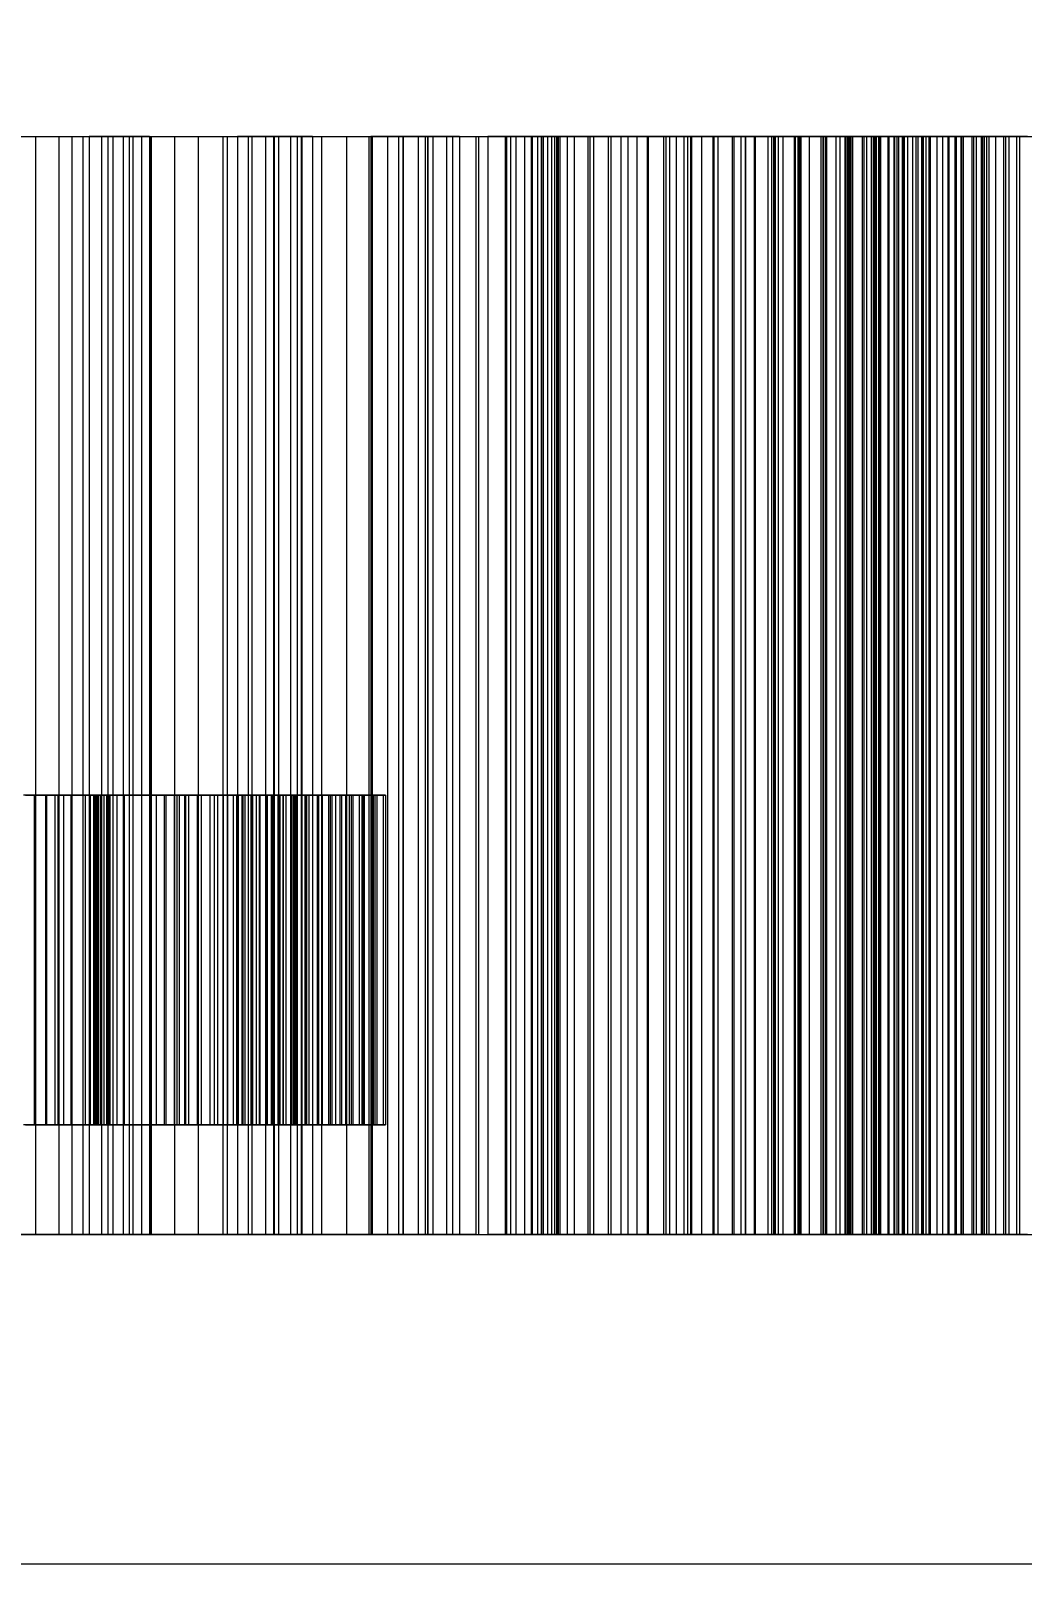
# Model space of a CAD drawing. Header units: millimetres. Extents: x -1970 to 59977, y -50268 to 6837.
# Drawn here: x 25572 to 25752.7, y -17511.5 to -17230.8 of the extents above; entities that cross this region are included whole.
import ezdxf

# ---------------------------------------------------------------- set-up
doc = ezdxf.new("R2010")
doc.units = ezdxf.units.MM
doc.layers.add('COTAS_P', color=1, linetype='Continuous', lineweight=0)
doc.layers.add('superior_briquetadora', color=7, linetype='Continuous', lineweight=0)
doc.dimstyles.new('R19_100', dxfattribs={"dimtxt": 250, "dimasz": 150, "dimexe": 150, "dimexo": 80, "dimgap": 100, "dimtad": 1, "dimtih": 1, "dimtoh": 1, "dimdsep": 46, "dimcen": 0.09, "dimadec": 0, "dimazin": 0, "dimtfac": 1, "dimtdec": 4, "dimtofl": 0, "dimtmove": 0, "dimatfit": 3, "dimfxl": 1, "dimtolj": 1, "dimtzin": 0, "dimarcsym": 0})

# ---------------------------------------------------------------- blocks, each defined once
blk = doc.blocks.new('*D25')
at = {"layer": 'COTAS_P', "color": 0, "lineweight": -2, "transparency": 16777216}
for p, q in [((25128.19, -17920), (25128.19, -16950)), ((27628.19, -17920), (27628.19, -16950)), ((25278.19, -17100), (27478.19, -17100))]:
    blk.add_line(p, q, dxfattribs=at)
at = {"layer": 'COTAS_P', "color": 0, "transparency": 16777216}
for points in [[(25278.19, -17075), (25278.19, -17125), (25128.19, -17100)], [(27478.19, -17075), (27478.19, -17125), (27628.19, -17100)]]:
    blk.add_solid(points, dxfattribs=at)
at = {"layer": 'Defpoints', "color": 0, "transparency": 16777216}
for p in [(27628.19, -17100), (25128.19, -18000), (27628.19, -18000)]:
    blk.add_point(p, dxfattribs=at)

msp = doc.modelspace()

# ---------------------------------------------------------------- linework, layer by layer
at = {"layer": 'superior_briquetadora'}
for p, q in [((25565.86, -17250), (25579.565, -17250)), ((25568.776, -17250), (25572.878, -17250)), ((25572.878, -17250), (25572.878, -17450)), ((25572.878, -17250), (25577.13, -17250)), ((25577.13, -17250), (25577.13, -17450)), ((25577.13, -17250), (25581.522, -17250)), ((25579.565, -17250), (25593.741, -17250)), ((25579.565, -17450), (25579.565, -17250)), ((25581.522, -17250), (25581.522, -17450)), ((25581.522, -17250), (25586.044, -17250)), ((25582.647, -17250), (25582.647, -17450)), ((25584.896, -17250), (25582.647, -17250)), ((25582.647, -17250), (25589.945, -17250)), ((25584.896, -17250), (25584.896, -17450)), ((25586.959, -17250), (25584.896, -17250)), ((25586.044, -17250), (25586.044, -17450)), ((25586.044, -17250), (25593.667, -17250)), ((25586.959, -17250), (25586.959, -17450)), ((25588.857, -17250), (25586.959, -17250)), ((25588.857, -17250), (25588.857, -17450)), ((25590.603, -17250), (25588.857, -17250)), ((25589.945, -17250), (25589.945, -17450)), ((25589.945, -17250), (25593.969, -17250)), ((25590.603, -17250), (25590.603, -17450)), ((25592.204, -17250), (25590.603, -17250)), ((25592.204, -17250), (25592.204, -17450)), ((25593.667, -17250), (25592.204, -17250)), ((25593.667, -17250), (25593.667, -17450)), ((25593.741, -17250), (25607.843, -17250)), ((25593.741, -17450), (25593.741, -17250)), ((25593.969, -17250), (25593.969, -17450)), ((25593.969, -17250), (25598.169, -17250)), ((25598.169, -17250), (25598.169, -17450)), ((25598.169, -17250), (25602.521, -17250)), ((25602.521, -17250), (25602.521, -17450)), ((25602.521, -17250), (25607.01, -17250)), ((25607.01, -17250), (25607.01, -17450)), ((25607.01, -17250), (25611.627, -17250)), ((25607.843, -17250), (25621.33, -17250)), ((25607.843, -17450), (25607.843, -17250)), ((25609.659, -17250), (25609.659, -17450)), ((25612.315, -17250), (25609.659, -17250)), ((25609.659, -17250), (25616.273, -17250)), ((25611.627, -17250), (25611.627, -17450)), ((25611.627, -17250), (25616.361, -17250)), ((25612.315, -17250), (25612.315, -17450)), ((25614.802, -17250), (25612.315, -17250)), ((25614.802, -17250), (25614.802, -17450)), ((25617.138, -17250), (25614.802, -17250)), ((25616.273, -17250), (25616.273, -17450)), ((25616.273, -17250), (25620.539, -17250)), ((25616.361, -17250), (25616.361, -17450)), ((25616.361, -17250), (25623.334, -17250)), ((25617.138, -17250), (25617.138, -17450)), ((25619.334, -17250), (25617.138, -17250)), ((25619.334, -17250), (25619.334, -17450)), ((25621.398, -17250), (25619.334, -17250)), ((25620.539, -17250), (25620.539, -17450)), ((25620.539, -17250), (25624.962, -17250)), ((25621.33, -17250), (25633.684, -17250)), ((25621.33, -17450), (25621.33, -17250)), ((25621.398, -17250), (25621.398, -17450)), ((25623.334, -17250), (25621.398, -17250)), ((25623.334, -17250), (25623.334, -17450)), ((25624.962, -17250), (25624.962, -17450)), ((25624.962, -17250), (25629.522, -17250)), ((25629.522, -17250), (25629.522, -17450)), ((25629.522, -17250), (25634.205, -17250)), ((25633.684, -17250), (25644.429, -17250)), ((25633.684, -17450), (25633.684, -17250)), ((25633.961, -17250), (25633.961, -17450)), ((25636.998, -17250), (25633.961, -17250)), ((25633.961, -17250), (25639.828, -17250)), ((25634.205, -17250), (25634.205, -17450)), ((25634.205, -17250), (25639.001, -17250)), ((25636.998, -17250), (25636.998, -17450)), ((25639.885, -17250), (25636.998, -17250)), ((25639.001, -17250), (25639.001, -17450)), ((25639.001, -17250), (25643.903, -17250)), ((25639.828, -17250), (25639.828, -17450)), ((25639.828, -17250), (25644.293, -17250)), ((25639.885, -17250), (25639.885, -17450)), ((25642.636, -17250), (25639.885, -17250)), ((25642.636, -17250), (25642.636, -17450)), ((25645.262, -17250), (25642.636, -17250)), ((25643.903, -17250), (25643.903, -17450)), ((25643.903, -17250), (25650.159, -17250)), ((25644.293, -17250), (25644.293, -17450)), ((25644.293, -17250), (25648.897, -17250)), ((25644.429, -17250), (25653.152, -17250)), ((25644.429, -17450), (25644.429, -17250)), ((25645.262, -17250), (25645.262, -17450)), ((25647.768, -17250), (25645.262, -17250)), ((25647.768, -17250), (25647.768, -17450)), ((25650.159, -17250), (25647.768, -17250)), ((25648.897, -17250), (25648.897, -17450)), ((25648.897, -17250), (25653.621, -17250)), ((25650.159, -17250), (25650.159, -17450)), ((25653.152, -17250), (25659.519, -17250)), ((25653.152, -17450), (25653.152, -17250)), ((25653.621, -17250), (25653.621, -17450)), ((25653.621, -17250), (25658.453, -17250)), ((25655.317, -17250), (25655.317, -17450)), ((25658.707, -17250), (25655.317, -17250)), ((25655.317, -17250), (25660.381, -17250)), ((25658.453, -17250), (25658.453, -17450)), ((25658.453, -17250), (25663.383, -17250)), ((25658.707, -17250), (25658.707, -17450)), ((25661.966, -17250), (25658.707, -17250)), ((25659.519, -17250), (25663.285, -17250)), ((25659.519, -17450), (25659.519, -17250)), ((25660.381, -17250), (25660.381, -17450)), ((25660.381, -17250), (25665.003, -17250)), ((25661.966, -17250), (25661.966, -17450)), ((25665.106, -17250), (25661.966, -17250)), ((25664.432, -17250), (25663.285, -17250)), ((25663.285, -17450), (25663.285, -17250)), ((25663.383, -17250), (25663.383, -17450)), ((25663.383, -17250), (25668.404, -17250)), ((25665.427, -17250), (25664.432, -17250)), ((25664.432, -17450), (25664.432, -17250)), ((25665.003, -17250), (25665.003, -17450)), ((25665.003, -17250), (25669.744, -17250)), ((25665.106, -17250), (25665.106, -17450)), ((25668.136, -17250), (25665.106, -17250)), ((25666.269, -17250), (25665.427, -17250)), ((25665.427, -17450), (25665.427, -17250)), ((25666.959, -17250), (25666.269, -17250)), ((25666.269, -17450), (25666.269, -17250)), ((25667.496, -17250), (25666.959, -17250)), ((25666.959, -17450), (25666.959, -17250)), ((25667.88, -17250), (25667.496, -17250)), ((25667.496, -17450), (25667.496, -17250)), ((25668.11, -17250), (25667.88, -17250)), ((25667.88, -17450), (25667.88, -17250)), ((25668.187, -17250), (25668.11, -17250)), ((25668.11, -17450), (25668.11, -17250)), ((25668.136, -17250), (25668.136, -17450)), ((25671.06, -17250), (25668.136, -17250)), ((25668.187, -17450), (25668.187, -17250)), ((25668.404, -17250), (25668.404, -17450)), ((25668.404, -17250), (25673.883, -17250)), ((25669.744, -17250), (25669.744, -17450)), ((25669.744, -17250), (25674.586, -17250)), ((25671.06, -17250), (25671.06, -17450)), ((25673.883, -17250), (25671.06, -17250)), ((25673.523, -17250), (25673.523, -17450)), ((25677.233, -17250), (25673.523, -17250)), ((25673.523, -17250), (25677.734, -17250)), ((25673.883, -17250), (25673.883, -17450)), ((25674.586, -17250), (25674.586, -17450)), ((25674.586, -17250), (25679.52, -17250)), ((25677.233, -17250), (25677.233, -17450)), ((25680.832, -17250), (25677.233, -17250)), ((25677.734, -17250), (25677.734, -17450)), ((25677.734, -17250), (25682.469, -17250)), ((25679.52, -17250), (25679.52, -17450)), ((25679.52, -17250), (25684.536, -17250)), ((25680.832, -17250), (25680.832, -17450)), ((25684.331, -17250), (25680.832, -17250)), ((25682.469, -17250), (25682.469, -17450)), ((25682.469, -17250), (25687.301, -17250)), ((25684.331, -17250), (25684.331, -17450)), ((25687.736, -17250), (25684.331, -17250)), ((25684.536, -17250), (25684.536, -17450)), ((25684.536, -17250), (25689.629, -17250)), ((25687.301, -17250), (25687.301, -17450)), ((25687.301, -17250), (25692.216, -17250)), ((25687.736, -17250), (25687.736, -17450)), ((25691.051, -17250), (25687.736, -17250)), ((25688.404, -17250), (25688.404, -17450)), ((25692.398, -17250), (25688.404, -17250)), ((25688.404, -17250), (25691.722, -17250)), ((25689.629, -17250), (25689.629, -17450)), ((25689.629, -17250), (25694.277, -17250)), ((25691.051, -17250), (25691.051, -17450)), ((25694.277, -17250), (25691.051, -17250)), ((25691.722, -17250), (25691.722, -17450)), ((25691.722, -17250), (25696.523, -17250)), ((25692.216, -17250), (25692.216, -17450)), ((25692.216, -17250), (25697.204, -17250)), ((25692.398, -17250), (25692.398, -17450)), ((25696.303, -17250), (25692.398, -17250)), ((25694.277, -17250), (25694.277, -17450)), ((25696.303, -17250), (25696.303, -17450)), ((25700.126, -17250), (25696.303, -17250)), ((25696.523, -17250), (25696.523, -17450)), ((25696.523, -17250), (25701.4, -17250)), ((25697.204, -17250), (25697.204, -17450)), ((25697.204, -17250), (25702.258, -17250)), ((25699.815, -17250), (25699.815, -17450)), ((25704.055, -17250), (25699.815, -17250)), ((25699.815, -17250), (25702.208, -17250)), ((25700.126, -17250), (25700.126, -17450)), ((25703.873, -17250), (25700.126, -17250)), ((25701.4, -17250), (25701.4, -17450)), ((25701.4, -17250), (25706.339, -17250)), ((25702.208, -17250), (25702.208, -17450)), ((25702.208, -17250), (25707.03, -17250)), ((25702.258, -17250), (25702.258, -17450)), ((25702.258, -17250), (25707.373, -17250)), ((25703.873, -17250), (25703.873, -17450)), ((25707.546, -17250), (25703.873, -17250)), ((25704.055, -17250), (25704.055, -17450)), ((25708.228, -17250), (25704.055, -17250)), ((25706.339, -17250), (25706.339, -17450)), ((25706.339, -17250), (25711.333, -17250)), ((25707.03, -17250), (25707.03, -17450)), ((25707.03, -17250), (25711.904, -17250)), ((25707.373, -17250), (25707.373, -17450)), ((25707.373, -17250), (25711.147, -17250)), ((25707.546, -17250), (25707.546, -17450)), ((25711.147, -17250), (25707.546, -17250)), ((25707.648, -17250), (25707.648, -17450)), ((25712.092, -17250), (25707.648, -17250)), ((25707.648, -17250), (25709.093, -17250)), ((25708.228, -17250), (25708.228, -17450)), ((25712.34, -17250), (25708.228, -17250)), ((25709.093, -17250), (25709.093, -17450)), ((25709.093, -17250), (25713.889, -17250)), ((25711.147, -17250), (25711.147, -17450)), ((25711.333, -17250), (25711.333, -17450)), ((25711.333, -17250), (25716.377, -17250)), ((25711.825, -17250), (25711.825, -17450)), ((25716.432, -17250), (25711.825, -17250)), ((25711.825, -17250), (25712.309, -17250)), ((25711.904, -17250), (25711.904, -17450)), ((25711.904, -17250), (25716.82, -17250)), ((25712.092, -17250), (25712.092, -17450)), ((25716.493, -17250), (25712.092, -17250)), ((25712.309, -17250), (25712.309, -17450)), ((25712.309, -17250), (25717.033, -17250)), ((25712.34, -17250), (25712.34, -17450)), ((25716.393, -17250), (25712.34, -17250)), ((25713.889, -17250), (25713.889, -17450)), ((25713.889, -17250), (25718.713, -17250)), ((25715.971, -17250), (25715.971, -17450)), ((25720.585, -17250), (25715.971, -17250)), ((25715.971, -17250), (25716.455, -17250)), ((25716.377, -17250), (25716.377, -17450)), ((25716.377, -17250), (25721.465, -17250)), ((25716.393, -17250), (25716.393, -17450)), ((25720.388, -17250), (25716.393, -17250)), ((25716.432, -17250), (25716.432, -17450)), ((25721.019, -17250), (25716.432, -17250)), ((25716.455, -17250), (25716.455, -17450)), ((25716.455, -17250), (25721.263, -17250)), ((25716.493, -17250), (25716.493, -17450)), ((25720.853, -17250), (25716.493, -17250)), ((25716.82, -17250), (25716.82, -17450)), ((25716.82, -17250), (25721.773, -17250)), ((25717.033, -17250), (25717.033, -17450)), ((25717.033, -17250), (25721.761, -17250)), ((25718.713, -17250), (25718.713, -17450)), ((25718.713, -17250), (25723.559, -17250)), ((25719.457, -17250), (25719.457, -17450)), ((25723.832, -17250), (25719.457, -17250)), ((25719.457, -17250), (25720.904, -17250)), ((25720.388, -17250), (25720.388, -17450)), ((25724.328, -17250), (25720.388, -17250)), ((25720.585, -17250), (25720.585, -17450)), ((25725.214, -17250), (25720.585, -17250)), ((25720.853, -17250), (25720.853, -17450)), ((25725.173, -17250), (25720.853, -17250)), ((25720.904, -17250), (25720.904, -17450)), ((25720.904, -17250), (25725.86, -17250)), ((25721.019, -17250), (25721.019, -17450)), ((25725.585, -17250), (25721.019, -17250)), ((25721.263, -17250), (25721.263, -17450)), ((25721.263, -17250), (25726.069, -17250)), ((25721.465, -17250), (25721.465, -17450)), ((25721.465, -17250), (25724.328, -17250)), ((25721.761, -17250), (25721.761, -17450)), ((25721.761, -17250), (25726.49, -17250)), ((25721.773, -17250), (25721.773, -17450)), ((25721.773, -17250), (25726.758, -17250)), ((25723.559, -17250), (25723.559, -17450)), ((25723.559, -17250), (25728.423, -17250)), ((25723.832, -17250), (25723.832, -17450)), ((25728.239, -17250), (25723.832, -17250)), ((25724.328, -17250), (25724.328, -17450)), ((25725.173, -17250), (25725.173, -17450)), ((25729.454, -17250), (25725.173, -17250)), ((25725.214, -17250), (25725.214, -17450)), ((25729.856, -17250), (25725.214, -17250)), ((25725.585, -17250), (25725.585, -17450)), ((25730.131, -17250), (25725.585, -17250)), ((25725.86, -17250), (25725.86, -17450)), ((25725.86, -17250), (25730.797, -17250)), ((25726.069, -17250), (25726.069, -17450)), ((25726.069, -17250), (25730.87, -17250)), ((25726.49, -17250), (25726.49, -17450)), ((25726.49, -17250), (25731.217, -17250)), ((25726.758, -17250), (25726.758, -17450)), ((25726.758, -17250), (25731.77, -17250)), ((25726.879, -17250), (25726.879, -17450)), ((25730.974, -17250), (25726.879, -17250)), ((25726.879, -17250), (25729.275, -17250)), ((25728.239, -17250), (25728.239, -17450)), ((25732.678, -17250), (25728.239, -17250)), ((25728.423, -17250), (25728.423, -17450)), ((25728.423, -17250), (25733.3, -17250)), ((25729.275, -17250), (25729.275, -17450)), ((25729.275, -17250), (25734.331, -17250)), ((25729.454, -17250), (25729.454, -17450)), ((25733.694, -17250), (25729.454, -17250)), ((25729.856, -17250), (25729.856, -17450)), ((25734.509, -17250), (25729.856, -17250)), ((25730.131, -17250), (25730.131, -17450)), ((25734.654, -17250), (25730.131, -17250)), ((25730.797, -17250), (25730.797, -17450)), ((25730.797, -17250), (25735.711, -17250)), ((25730.87, -17250), (25730.87, -17450)), ((25730.87, -17250), (25735.663, -17250)), ((25730.974, -17250), (25730.974, -17450)), ((25735.117, -17250), (25730.974, -17250)), ((25731.217, -17250), (25731.217, -17450)), ((25731.217, -17250), (25735.941, -17250)), ((25731.77, -17250), (25731.77, -17450)), ((25731.77, -17250), (25733.694, -17250)), ((25732.678, -17250), (25732.678, -17450)), ((25737.146, -17250), (25732.678, -17250)), ((25733.3, -17250), (25733.3, -17450)), ((25733.3, -17250), (25738.188, -17250)), ((25733.694, -17250), (25733.694, -17450)), ((25734.331, -17250), (25734.331, -17450)), ((25734.331, -17250), (25739.352, -17250)), ((25734.509, -17250), (25734.509, -17450)), ((25739.172, -17250), (25734.509, -17250)), ((25734.654, -17250), (25734.654, -17450)), ((25739.154, -17250), (25734.654, -17250)), ((25735.117, -17250), (25735.117, -17450)), ((25739.308, -17250), (25735.117, -17250)), ((25735.663, -17250), (25735.663, -17450)), ((25735.663, -17250), (25740.445, -17250)), ((25735.711, -17250), (25735.711, -17450)), ((25735.711, -17250), (25740.598, -17250)), ((25735.941, -17250), (25735.941, -17450)), ((25735.941, -17250), (25740.657, -17250)), ((25737.146, -17250), (25737.146, -17450)), ((25741.646, -17250), (25737.146, -17250)), ((25738.166, -17250), (25738.166, -17450)), ((25741.941, -17250), (25738.166, -17250)), ((25738.166, -17250), (25741.488, -17250)), ((25738.188, -17250), (25738.188, -17450)), ((25738.188, -17250), (25739.154, -17250)), ((25739.154, -17250), (25739.154, -17450)), ((25739.172, -17250), (25739.172, -17450)), ((25743.843, -17250), (25739.172, -17250)), ((25739.308, -17250), (25739.308, -17450)), ((25743.549, -17250), (25739.308, -17250)), ((25739.352, -17250), (25739.352, -17450)), ((25739.352, -17250), (25744.331, -17250)), ((25740.445, -17250), (25740.445, -17450)), ((25740.445, -17250), (25745.211, -17250)), ((25740.598, -17250), (25740.598, -17450)), ((25740.598, -17250), (25745.453, -17250)), ((25740.657, -17250), (25740.657, -17450)), ((25741.488, -17250), (25741.488, -17450)), ((25741.488, -17250), (25746.596, -17250)), ((25741.646, -17250), (25741.646, -17450)), ((25746.177, -17250), (25741.646, -17250)), ((25741.941, -17250), (25741.941, -17450)), ((25745.78, -17250), (25741.941, -17250)), ((25743.549, -17250), (25743.549, -17450)), ((25747.842, -17250), (25743.549, -17250)), ((25743.843, -17250), (25743.843, -17450)), ((25744.331, -17250), (25744.331, -17450)), ((25744.331, -17250), (25749.265, -17250)), ((25745.211, -17250), (25745.211, -17450)), ((25745.211, -17250), (25746.177, -17250)), ((25745.453, -17250), (25745.453, -17450)), ((25745.453, -17250), (25750.267, -17250)), ((25745.78, -17250), (25745.78, -17450)), ((25749.684, -17250), (25745.78, -17250)), ((25746.177, -17250), (25746.177, -17450)), ((25746.596, -17250), (25746.596, -17450)), ((25746.596, -17250), (25751.651, -17250)), ((25747.842, -17250), (25747.842, -17450)), ((25752.189, -17250), (25747.842, -17250)), ((25749.265, -17250), (25749.265, -17450)), ((25749.265, -17250), (25754.146, -17250)), ((25749.684, -17250), (25749.684, -17450)), ((25753.657, -17250), (25749.684, -17250)), ((25750.267, -17250), (25750.267, -17450)), ((25750.267, -17250), (25752.189, -17250)), ((25751.651, -17250), (25751.651, -17450)), ((25751.651, -17250), (25756.648, -17250)), ((25752.189, -17250), (25752.189, -17450)), ((25572.623, -17370), (25570.663, -17370)), ((25571.031, -17370), (25572.894, -17370)), ((25572.623, -17370), (25572.623, -17430)), ((25574.716, -17370), (25572.623, -17370)), ((25572.894, -17370), (25572.894, -17430)), ((25572.894, -17370), (25574.896, -17370)), ((25574.716, -17370), (25574.716, -17430)), ((25576.935, -17370), (25574.716, -17370)), ((25574.896, -17370), (25574.896, -17430)), ((25574.896, -17370), (25577.028, -17370)), ((25576.415, -17370), (25576.415, -17430)), ((25587.701, -17370), (25576.415, -17370)), ((25576.415, -17370), (25581.918, -17370)), ((25576.935, -17370), (25576.935, -17430)), ((25583.838, -17370), (25576.935, -17370)), ((25577.028, -17370), (25577.028, -17430)), ((25577.028, -17370), (25579.284, -17370)), ((25577.962, -17370), (25577.962, -17430)), ((25583.688, -17370), (25577.962, -17370)), ((25577.962, -17370), (25589.02, -17370)), ((25579.284, -17370), (25579.284, -17430)), ((25579.284, -17370), (25586.103, -17370)), ((25581.918, -17370), (25581.918, -17430)), ((25581.918, -17370), (25582.804, -17370)), ((25582.804, -17370), (25582.804, -17430)), ((25582.804, -17370), (25583.43, -17370)), ((25583.43, -17370), (25583.43, -17430)), ((25583.43, -17370), (25583.872, -17370)), ((25583.688, -17370), (25583.688, -17430)), ((25584.626, -17370), (25583.688, -17370)), ((25583.838, -17370), (25583.838, -17430)), ((25584.124, -17370), (25583.838, -17370)), ((25583.872, -17370), (25583.872, -17430)), ((25583.872, -17370), (25584.153, -17370)), ((25584.124, -17370), (25584.124, -17430)), ((25584.274, -17370), (25584.124, -17370)), ((25584.153, -17370), (25584.153, -17430)), ((25584.153, -17370), (25584.285, -17370)), ((25584.274, -17370), (25584.274, -17430)), ((25584.285, -17370), (25584.274, -17370)), ((25584.285, -17370), (25584.285, -17430)), ((25584.626, -17370), (25584.626, -17430)), ((25585.309, -17370), (25584.626, -17370)), ((25585.309, -17370), (25585.309, -17430)), ((25585.811, -17370), (25585.309, -17370)), ((25585.811, -17370), (25585.811, -17430)), ((25586.154, -17370), (25585.811, -17370)), ((25586.103, -17370), (25586.103, -17430)), ((25586.103, -17370), (25586.321, -17370)), ((25586.154, -17370), (25586.154, -17430)), ((25586.349, -17370), (25586.154, -17370)), ((25586.321, -17370), (25586.321, -17430)), ((25586.321, -17370), (25586.404, -17370)), ((25586.349, -17370), (25586.349, -17430)), ((25586.404, -17370), (25586.349, -17370)), ((25586.404, -17370), (25586.404, -17430)), ((25587.701, -17370), (25587.701, -17430)), ((25594.83, -17370), (25587.701, -17370)), ((25589.02, -17370), (25589.02, -17430)), ((25589.02, -17370), (25596.338, -17370)), ((25594.83, -17370), (25594.83, -17430)), ((25596.613, -17370), (25594.83, -17370)), ((25596.338, -17370), (25596.338, -17430)), ((25596.338, -17370), (25598.157, -17370)), ((25596.613, -17370), (25596.613, -17430)), ((25598.614, -17370), (25596.613, -17370)), ((25598.157, -17370), (25598.157, -17430)), ((25598.157, -17370), (25600.186, -17370)), ((25598.614, -17370), (25598.614, -17430)), ((25600.763, -17370), (25598.614, -17370)), ((25599.037, -17370), (25599.037, -17430)), ((25605.403, -17370), (25599.037, -17370)), ((25599.037, -17370), (25607.798, -17370)), ((25599.998, -17370), (25599.998, -17430)), ((25608.897, -17370), (25599.998, -17370)), ((25599.998, -17370), (25606.033, -17370)), ((25600.186, -17370), (25600.186, -17430)), ((25600.186, -17370), (25602.36, -17370)), ((25600.763, -17370), (25600.763, -17430)), ((25603.033, -17370), (25600.763, -17370)), ((25602.36, -17370), (25602.36, -17430)), ((25602.36, -17370), (25604.652, -17370)), ((25603.033, -17370), (25603.033, -17430)), ((25605.412, -17370), (25603.033, -17370)), ((25604.652, -17370), (25604.652, -17430)), ((25604.652, -17370), (25607.049, -17370)), ((25605.403, -17370), (25605.403, -17430)), ((25615.08, -17370), (25605.403, -17370)), ((25605.412, -17370), (25605.412, -17430)), ((25607.887, -17370), (25605.412, -17370)), ((25606.033, -17370), (25606.033, -17430)), ((25606.033, -17370), (25615.801, -17370)), ((25607.049, -17370), (25607.049, -17430)), ((25607.049, -17370), (25609.539, -17370)), ((25607.798, -17370), (25607.798, -17430)), ((25607.798, -17370), (25609.493, -17370)), ((25607.887, -17370), (25607.887, -17430)), ((25610.451, -17370), (25607.887, -17370)), ((25608.897, -17370), (25608.897, -17430)), ((25610.629, -17370), (25608.897, -17370)), ((25609.493, -17370), (25609.493, -17430)), ((25609.493, -17370), (25611.022, -17370)), ((25609.539, -17370), (25609.539, -17430)), ((25609.539, -17370), (25612.115, -17370)), ((25609.608, -17370), (25609.608, -17430)), ((25609.791, -17370), (25609.608, -17370)), ((25609.608, -17370), (25619.891, -17370)), ((25609.791, -17370), (25609.791, -17430)), ((25620.1, -17370), (25609.791, -17370)), ((25610.451, -17370), (25610.451, -17430)), ((25613.096, -17370), (25610.451, -17370)), ((25610.629, -17370), (25610.629, -17430)), ((25612.202, -17370), (25610.629, -17370)), ((25611.022, -17370), (25611.022, -17430)), ((25611.022, -17370), (25612.432, -17370)), ((25612.115, -17370), (25612.115, -17430)), ((25612.115, -17370), (25614.769, -17370)), ((25612.202, -17370), (25612.202, -17430)), ((25613.66, -17370), (25612.202, -17370)), ((25612.432, -17370), (25612.432, -17430)), ((25612.432, -17370), (25613.733, -17370)), ((25613.096, -17370), (25613.096, -17430)), ((25617.92, -17370), (25613.096, -17370)), ((25613.66, -17370), (25613.66, -17430)), ((25615.013, -17370), (25613.66, -17370)), ((25613.733, -17370), (25613.733, -17430)), ((25613.733, -17370), (25614.932, -17370)), ((25614.769, -17370), (25614.769, -17430)), ((25614.769, -17370), (25619.441, -17370)), ((25614.932, -17370), (25614.932, -17430)), ((25614.932, -17370), (25616.029, -17370)), ((25615.013, -17370), (25615.013, -17430)), ((25616.267, -17370), (25615.013, -17370)), ((25615.08, -17370), (25615.08, -17430)), ((25617.281, -17370), (25615.08, -17370)), ((25615.801, -17370), (25615.801, -17430)), ((25615.801, -17370), (25618.013, -17370)), ((25616.029, -17370), (25616.029, -17430)), ((25616.029, -17370), (25617.026, -17370)), ((25616.267, -17370), (25616.267, -17430)), ((25617.424, -17370), (25616.267, -17370)), ((25617.026, -17370), (25617.026, -17430)), ((25617.026, -17370), (25617.92, -17370)), ((25617.281, -17370), (25617.281, -17430)), ((25619.586, -17370), (25617.281, -17370)), ((25617.424, -17370), (25617.424, -17430)), ((25618.482, -17370), (25617.424, -17370)), ((25617.92, -17370), (25617.92, -17430)), ((25618.013, -17370), (25618.013, -17430)), ((25618.013, -17370), (25620.322, -17370)), ((25618.482, -17370), (25618.482, -17430)), ((25619.441, -17370), (25618.482, -17370)), ((25619.441, -17370), (25619.441, -17430)), ((25619.586, -17370), (25619.586, -17430)), ((25621.957, -17370), (25619.586, -17370)), ((25619.891, -17370), (25619.891, -17430)), ((25619.891, -17370), (25622.059, -17370)), ((25620.1, -17370), (25620.1, -17430)), ((25622.283, -17370), (25620.1, -17370)), ((25620.322, -17370), (25620.322, -17430)), ((25620.322, -17370), (25622.692, -17370)), ((25621.957, -17370), (25621.957, -17430)), ((25624.381, -17370), (25621.957, -17370)), ((25622.059, -17370), (25622.059, -17430)), ((25622.059, -17370), (25624.189, -17370)), ((25622.283, -17370), (25622.283, -17430)), ((25624.435, -17370), (25622.283, -17370)), ((25622.692, -17370), (25622.692, -17430)), ((25622.692, -17370), (25625.109, -17370)), ((25624.189, -17370), (25624.189, -17430)), ((25624.189, -17370), (25626.286, -17370)), ((25624.381, -17370), (25624.381, -17430)), ((25626.846, -17370), (25624.381, -17370)), ((25624.435, -17370), (25624.435, -17430)), ((25626.56, -17370), (25624.435, -17370)), ((25625.109, -17370), (25625.109, -17430)), ((25625.109, -17370), (25627.565, -17370)), ((25626.286, -17370), (25626.286, -17430)), ((25626.286, -17370), (25628.35, -17370)), ((25626.56, -17370), (25626.56, -17430)), ((25628.656, -17370), (25626.56, -17370)), ((25626.846, -17370), (25626.846, -17430)), ((25629.346, -17370), (25626.846, -17370)), ((25627.565, -17370), (25627.565, -17430)), ((25627.565, -17370), (25630.05, -17370)), ((25628.35, -17370), (25628.35, -17430)), ((25628.35, -17370), (25630.378, -17370)), ((25628.656, -17370), (25628.656, -17430)), ((25630.721, -17370), (25628.656, -17370)), ((25629.346, -17370), (25629.346, -17430)), ((25631.873, -17370), (25629.346, -17370)), ((25630.05, -17370), (25630.05, -17430)), ((25630.05, -17370), (25632.559, -17370)), ((25630.378, -17370), (25630.378, -17430)), ((25630.378, -17370), (25632.366, -17370)), ((25630.721, -17370), (25630.721, -17430)), ((25632.749, -17370), (25630.721, -17370)), ((25631.873, -17370), (25631.873, -17430)), ((25634.421, -17370), (25631.873, -17370)), ((25632.366, -17370), (25632.366, -17430)), ((25632.366, -17370), (25634.312, -17370)), ((25632.559, -17370), (25632.559, -17430)), ((25632.559, -17370), (25635.086, -17370)), ((25632.749, -17370), (25632.749, -17430)), ((25634.739, -17370), (25632.749, -17370)), ((25634.312, -17370), (25634.312, -17430)), ((25634.312, -17370), (25636.211, -17370)), ((25634.421, -17370), (25634.421, -17430)), ((25636.211, -17370), (25634.421, -17370)), ((25634.739, -17370), (25634.739, -17430)), ((25636.685, -17370), (25634.739, -17370)), ((25635.086, -17370), (25635.086, -17430)), ((25635.086, -17370), (25636.685, -17370)), ((25636.211, -17370), (25636.211, -17430)), ((25636.685, -17370), (25636.685, -17430)), ((25572.623, -17430), (25570.663, -17430)), ((25571.031, -17430), (25572.894, -17430)), ((25574.716, -17430), (25572.623, -17430)), ((25572.894, -17430), (25574.896, -17430)), ((25576.935, -17430), (25574.716, -17430)), ((25574.896, -17430), (25577.028, -17430)), ((25587.701, -17430), (25576.415, -17430)), ((25576.415, -17430), (25581.918, -17430)), ((25583.838, -17430), (25576.935, -17430)), ((25577.028, -17430), (25579.284, -17430)), ((25583.688, -17430), (25577.962, -17430)), ((25577.962, -17430), (25589.02, -17430)), ((25579.284, -17430), (25586.103, -17430)), ((25581.918, -17430), (25582.804, -17430)), ((25582.804, -17430), (25583.43, -17430)), ((25583.43, -17430), (25583.872, -17430)), ((25584.626, -17430), (25583.688, -17430)), ((25584.124, -17430), (25583.838, -17430)), ((25583.872, -17430), (25584.153, -17430)), ((25584.274, -17430), (25584.124, -17430)), ((25584.153, -17430), (25584.285, -17430)), ((25584.285, -17430), (25584.274, -17430)), ((25585.309, -17430), (25584.626, -17430)), ((25585.811, -17430), (25585.309, -17430)), ((25586.154, -17430), (25585.811, -17430)), ((25586.103, -17430), (25586.321, -17430)), ((25586.349, -17430), (25586.154, -17430)), ((25586.321, -17430), (25586.404, -17430)), ((25586.404, -17430), (25586.349, -17430)), ((25594.83, -17430), (25587.701, -17430)), ((25589.02, -17430), (25596.338, -17430)), ((25596.613, -17430), (25594.83, -17430)), ((25596.338, -17430), (25598.157, -17430)), ((25598.614, -17430), (25596.613, -17430)), ((25598.157, -17430), (25600.186, -17430)), ((25600.763, -17430), (25598.614, -17430)), ((25605.403, -17430), (25599.037, -17430)), ((25599.037, -17430), (25607.798, -17430)), ((25608.897, -17430), (25599.998, -17430)), ((25599.998, -17430), (25606.033, -17430)), ((25600.186, -17430), (25602.36, -17430)), ((25603.033, -17430), (25600.763, -17430)), ((25602.36, -17430), (25604.652, -17430)), ((25605.412, -17430), (25603.033, -17430)), ((25604.652, -17430), (25607.049, -17430)), ((25615.08, -17430), (25605.403, -17430)), ((25607.887, -17430), (25605.412, -17430)), ((25606.033, -17430), (25615.801, -17430)), ((25607.049, -17430), (25609.539, -17430)), ((25607.798, -17430), (25609.493, -17430)), ((25610.451, -17430), (25607.887, -17430)), ((25610.629, -17430), (25608.897, -17430)), ((25609.493, -17430), (25611.022, -17430)), ((25609.539, -17430), (25612.115, -17430)), ((25609.791, -17430), (25609.608, -17430)), ((25609.608, -17430), (25619.891, -17430)), ((25620.1, -17430), (25609.791, -17430)), ((25613.096, -17430), (25610.451, -17430)), ((25612.202, -17430), (25610.629, -17430)), ((25611.022, -17430), (25612.432, -17430)), ((25612.115, -17430), (25614.769, -17430)), ((25613.66, -17430), (25612.202, -17430)), ((25612.432, -17430), (25613.733, -17430)), ((25617.92, -17430), (25613.096, -17430)), ((25615.013, -17430), (25613.66, -17430)), ((25613.733, -17430), (25614.932, -17430)), ((25614.769, -17430), (25619.441, -17430)), ((25614.932, -17430), (25616.029, -17430)), ((25616.267, -17430), (25615.013, -17430)), ((25617.281, -17430), (25615.08, -17430)), ((25615.801, -17430), (25618.013, -17430)), ((25616.029, -17430), (25617.026, -17430)), ((25617.424, -17430), (25616.267, -17430)), ((25617.026, -17430), (25617.92, -17430)), ((25619.586, -17430), (25617.281, -17430)), ((25618.482, -17430), (25617.424, -17430)), ((25618.013, -17430), (25620.322, -17430)), ((25619.441, -17430), (25618.482, -17430)), ((25621.957, -17430), (25619.586, -17430)), ((25619.891, -17430), (25622.059, -17430)), ((25622.283, -17430), (25620.1, -17430)), ((25620.322, -17430), (25622.692, -17430)), ((25624.381, -17430), (25621.957, -17430)), ((25622.059, -17430), (25624.189, -17430)), ((25624.435, -17430), (25622.283, -17430)), ((25622.692, -17430), (25625.109, -17430)), ((25624.189, -17430), (25626.286, -17430)), ((25626.846, -17430), (25624.381, -17430)), ((25626.56, -17430), (25624.435, -17430)), ((25625.109, -17430), (25627.565, -17430)), ((25626.286, -17430), (25628.35, -17430)), ((25628.656, -17430), (25626.56, -17430)), ((25629.346, -17430), (25626.846, -17430)), ((25627.565, -17430), (25630.05, -17430)), ((25628.35, -17430), (25630.378, -17430)), ((25630.721, -17430), (25628.656, -17430)), ((25631.873, -17430), (25629.346, -17430)), ((25630.05, -17430), (25632.559, -17430)), ((25630.378, -17430), (25632.366, -17430)), ((25632.749, -17430), (25630.721, -17430)), ((25634.421, -17430), (25631.873, -17430)), ((25632.366, -17430), (25634.312, -17430)), ((25632.559, -17430), (25635.086, -17430)), ((25634.739, -17430), (25632.749, -17430)), ((25634.312, -17430), (25636.211, -17430)), ((25636.211, -17430), (25634.421, -17430)), ((25636.685, -17430), (25634.739, -17430)), ((25635.086, -17430), (25636.685, -17430)), ((25579.565, -17450), (25565.86, -17450)), ((25568.776, -17450), (25572.878, -17450)), ((25572.878, -17450), (25577.13, -17450)), ((25577.13, -17450), (25581.522, -17450)), ((25593.741, -17450), (25579.565, -17450)), ((25581.522, -17450), (25586.044, -17450)), ((25584.896, -17450), (25582.647, -17450)), ((25582.647, -17450), (25589.945, -17450)), ((25586.959, -17450), (25584.896, -17450)), ((25586.044, -17450), (25593.667, -17450)), ((25588.857, -17450), (25586.959, -17450)), ((25590.603, -17450), (25588.857, -17450)), ((25589.945, -17450), (25593.969, -17450)), ((25592.204, -17450), (25590.603, -17450)), ((25593.667, -17450), (25592.204, -17450)), ((25607.843, -17450), (25593.741, -17450)), ((25593.969, -17450), (25598.169, -17450)), ((25598.169, -17450), (25602.521, -17450)), ((25602.521, -17450), (25607.01, -17450)), ((25607.01, -17450), (25611.627, -17450)), ((25621.33, -17450), (25607.843, -17450)), ((25612.315, -17450), (25609.659, -17450)), ((25609.659, -17450), (25616.273, -17450)), ((25611.627, -17450), (25616.361, -17450)), ((25614.802, -17450), (25612.315, -17450)), ((25617.138, -17450), (25614.802, -17450)), ((25616.273, -17450), (25620.539, -17450)), ((25616.361, -17450), (25623.334, -17450)), ((25619.334, -17450), (25617.138, -17450)), ((25621.398, -17450), (25619.334, -17450)), ((25620.539, -17450), (25624.962, -17450)), ((25633.684, -17450), (25621.33, -17450)), ((25623.334, -17450), (25621.398, -17450)), ((25624.962, -17450), (25629.522, -17450)), ((25629.522, -17450), (25634.205, -17450)), ((25644.429, -17450), (25633.684, -17450)), ((25636.998, -17450), (25633.961, -17450)), ((25633.961, -17450), (25639.828, -17450)), ((25634.205, -17450), (25639.001, -17450)), ((25639.885, -17450), (25636.998, -17450)), ((25639.001, -17450), (25643.903, -17450)), ((25639.828, -17450), (25644.293, -17450)), ((25642.636, -17450), (25639.885, -17450)), ((25645.262, -17450), (25642.636, -17450)), ((25643.903, -17450), (25650.159, -17450)), ((25644.293, -17450), (25648.897, -17450)), ((25653.152, -17450), (25644.429, -17450)), ((25647.768, -17450), (25645.262, -17450)), ((25650.159, -17450), (25647.768, -17450)), ((25648.897, -17450), (25653.621, -17450)), ((25653.152, -17450), (25659.519, -17450)), ((25653.621, -17450), (25658.453, -17450)), ((25658.707, -17450), (25655.317, -17450)), ((25655.317, -17450), (25660.381, -17450)), ((25658.453, -17450), (25663.383, -17450)), ((25661.966, -17450), (25658.707, -17450)), ((25659.519, -17450), (25663.285, -17450)), ((25660.381, -17450), (25665.003, -17450)), ((25665.106, -17450), (25661.966, -17450)), ((25663.285, -17450), (25664.432, -17450)), ((25663.383, -17450), (25668.404, -17450)), ((25664.432, -17450), (25665.427, -17450)), ((25665.003, -17450), (25669.744, -17450)), ((25668.136, -17450), (25665.106, -17450)), ((25665.427, -17450), (25666.269, -17450)), ((25666.269, -17450), (25666.959, -17450)), ((25666.959, -17450), (25667.496, -17450)), ((25667.496, -17450), (25667.88, -17450)), ((25667.88, -17450), (25668.11, -17450)), ((25668.11, -17450), (25668.187, -17450)), ((25671.06, -17450), (25668.136, -17450)), ((25668.404, -17450), (25673.883, -17450)), ((25669.744, -17450), (25674.586, -17450)), ((25673.883, -17450), (25671.06, -17450)), ((25677.233, -17450), (25673.523, -17450)), ((25673.523, -17450), (25677.734, -17450)), ((25674.586, -17450), (25679.52, -17450)), ((25680.832, -17450), (25677.233, -17450)), ((25677.734, -17450), (25682.469, -17450)), ((25679.52, -17450), (25684.536, -17450)), ((25684.331, -17450), (25680.832, -17450)), ((25682.469, -17450), (25687.301, -17450)), ((25687.736, -17450), (25684.331, -17450)), ((25684.536, -17450), (25689.629, -17450)), ((25687.301, -17450), (25692.216, -17450)), ((25691.051, -17450), (25687.736, -17450)), ((25692.398, -17450), (25688.404, -17450)), ((25688.404, -17450), (25691.722, -17450)), ((25689.629, -17450), (25694.277, -17450)), ((25694.277, -17450), (25691.051, -17450)), ((25691.722, -17450), (25696.523, -17450)), ((25692.216, -17450), (25697.204, -17450)), ((25696.303, -17450), (25692.398, -17450)), ((25700.126, -17450), (25696.303, -17450)), ((25696.523, -17450), (25701.4, -17450)), ((25697.204, -17450), (25702.258, -17450)), ((25704.055, -17450), (25699.815, -17450)), ((25699.815, -17450), (25702.208, -17450)), ((25703.873, -17450), (25700.126, -17450)), ((25701.4, -17450), (25706.339, -17450)), ((25702.208, -17450), (25707.03, -17450)), ((25702.258, -17450), (25707.373, -17450)), ((25707.546, -17450), (25703.873, -17450)), ((25708.228, -17450), (25704.055, -17450)), ((25706.339, -17450), (25711.333, -17450)), ((25707.03, -17450), (25711.904, -17450)), ((25707.373, -17450), (25711.147, -17450)), ((25711.147, -17450), (25707.546, -17450)), ((25712.092, -17450), (25707.648, -17450)), ((25707.648, -17450), (25709.093, -17450)), ((25712.34, -17450), (25708.228, -17450)), ((25709.093, -17450), (25713.889, -17450)), ((25711.333, -17450), (25716.377, -17450)), ((25716.432, -17450), (25711.825, -17450)), ((25711.825, -17450), (25712.309, -17450)), ((25711.904, -17450), (25716.82, -17450)), ((25716.493, -17450), (25712.092, -17450)), ((25712.309, -17450), (25717.033, -17450)), ((25716.393, -17450), (25712.34, -17450)), ((25713.889, -17450), (25718.713, -17450)), ((25720.585, -17450), (25715.971, -17450)), ((25715.971, -17450), (25716.455, -17450)), ((25716.377, -17450), (25721.465, -17450)), ((25720.388, -17450), (25716.393, -17450)), ((25721.019, -17450), (25716.432, -17450)), ((25716.455, -17450), (25721.263, -17450)), ((25720.853, -17450), (25716.493, -17450)), ((25716.82, -17450), (25721.773, -17450)), ((25717.033, -17450), (25721.761, -17450)), ((25718.713, -17450), (25723.559, -17450)), ((25723.832, -17450), (25719.457, -17450)), ((25719.457, -17450), (25720.904, -17450)), ((25724.328, -17450), (25720.388, -17450)), ((25725.214, -17450), (25720.585, -17450)), ((25725.173, -17450), (25720.853, -17450)), ((25720.904, -17450), (25725.86, -17450)), ((25725.585, -17450), (25721.019, -17450)), ((25721.263, -17450), (25726.069, -17450)), ((25721.465, -17450), (25724.328, -17450)), ((25721.761, -17450), (25726.49, -17450)), ((25721.773, -17450), (25726.758, -17450)), ((25723.559, -17450), (25728.423, -17450)), ((25728.239, -17450), (25723.832, -17450)), ((25729.454, -17450), (25725.173, -17450)), ((25729.856, -17450), (25725.214, -17450)), ((25730.131, -17450), (25725.585, -17450)), ((25725.86, -17450), (25730.797, -17450)), ((25726.069, -17450), (25730.87, -17450)), ((25726.49, -17450), (25731.217, -17450)), ((25726.758, -17450), (25731.77, -17450)), ((25730.974, -17450), (25726.879, -17450)), ((25726.879, -17450), (25729.275, -17450)), ((25732.678, -17450), (25728.239, -17450)), ((25728.423, -17450), (25733.3, -17450)), ((25729.275, -17450), (25734.331, -17450)), ((25733.694, -17450), (25729.454, -17450)), ((25734.509, -17450), (25729.856, -17450)), ((25734.654, -17450), (25730.131, -17450)), ((25730.797, -17450), (25735.711, -17450)), ((25730.87, -17450), (25735.663, -17450)), ((25735.117, -17450), (25730.974, -17450)), ((25731.217, -17450), (25735.941, -17450)), ((25731.77, -17450), (25733.694, -17450)), ((25737.146, -17450), (25732.678, -17450)), ((25733.3, -17450), (25738.188, -17450)), ((25734.331, -17450), (25739.352, -17450)), ((25739.172, -17450), (25734.509, -17450)), ((25739.154, -17450), (25734.654, -17450)), ((25739.308, -17450), (25735.117, -17450)), ((25735.663, -17450), (25740.445, -17450)), ((25735.711, -17450), (25740.598, -17450)), ((25735.941, -17450), (25740.657, -17450)), ((25741.646, -17450), (25737.146, -17450)), ((25741.941, -17450), (25738.166, -17450)), ((25738.166, -17450), (25741.488, -17450)), ((25738.188, -17450), (25739.154, -17450)), ((25743.843, -17450), (25739.172, -17450)), ((25743.549, -17450), (25739.308, -17450)), ((25739.352, -17450), (25744.331, -17450)), ((25740.445, -17450), (25745.211, -17450)), ((25740.598, -17450), (25745.453, -17450)), ((25741.488, -17450), (25746.596, -17450)), ((25746.177, -17450), (25741.646, -17450)), ((25745.78, -17450), (25741.941, -17450)), ((25747.842, -17450), (25743.549, -17450)), ((25744.331, -17450), (25749.265, -17450)), ((25745.211, -17450), (25746.177, -17450)), ((25745.453, -17450), (25750.267, -17450)), ((25749.684, -17450), (25745.78, -17450)), ((25746.596, -17450), (25751.651, -17450)), ((25752.189, -17450), (25747.842, -17450)), ((25749.265, -17450), (25754.146, -17450)), ((25753.657, -17450), (25749.684, -17450)), ((25750.267, -17450), (25752.189, -17450)), ((25751.651, -17450), (25756.648, -17450)), ((24628.187, -17510), (26828.187, -17510))]:
    msp.add_line(p, q, dxfattribs=at)

# ---------------------------------------------------------------- dimensions: what is measured, and where the dimension line sits
at = {"layer": 'COTAS_P'}
dim = msp.add_aligned_dim(p1=(25128.187, -18000), p2=(27628.187, -18000), distance=900, text='<> P', dimstyle='R19_100', dxfattribs=at)
dim.commit()
dim.dimension.update_dxf_attribs({"geometry": '*D25', "text_midpoint": (26378.187, -17100)})

doc.saveas('drawing.dxf')
